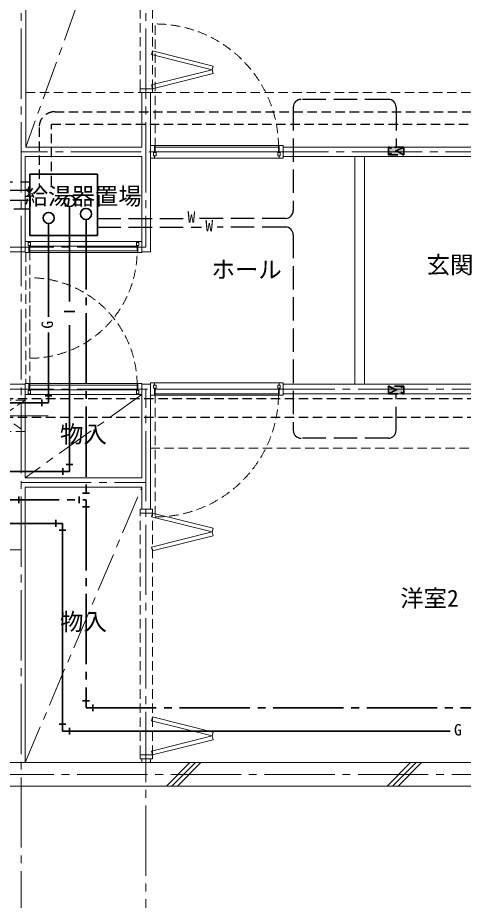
# Model space of a CAD drawing. Units: millimetres at full size, sheet at 1:50; details may follow other scales. Extents: x -9674 to 9699, y -6794 to 6791.
# Drawn here: x 1966 to 4822, y -3400 to 2258 of the extents above; entities that cross this region are included whole.
import ezdxf
from ezdxf.enums import TextEntityAlignment as Align

# ---------------------------------------------------------------- set-up
doc = ezdxf.new("R2010")
doc.units = ezdxf.units.MM
doc.header["$LTSCALE"] = 50
for name, pattern in [('CHAIN1', [8, 5, -1, 1, -1]), ('CHAIN2', [12, 9, -1, 1, -1]), ('DASHED1', [1.8, 1.2, -0.6]), ('DASHED3', [4, 3, -1])]:
    doc.linetypes.add(name, pattern=pattern)
for name, color, linetype, lineweight in [('1-0_芯', 134, 'CHAIN2', 9), ('1-1_躯体', 134, 'Continuous', 9), ('1-2_間仕切', 134, 'Continuous', 9), ('1-3_建具', 134, 'Continuous', 9), ('1-5_設備', 134, 'Continuous', 9), ('1-7_その他', 134, 'DASHED1', 9), ('1-8_ハッチ', 134, 'Continuous', 9), ('1-C_梁', 134, 'DASHED1', 9), ('2-2', 5, 'DASHED3', 25), ('2-3_建具', 4, 'Continuous', 35), ('2-9_金物', 1, 'CHAIN2', 35), ('2-A_文字', 6, 'Continuous', 35), ('2-B_寸法', 4, 'Continuous', 35), ('2-C', 2, 'DASHED1', 25)]:
    doc.layers.add(name, color=color, linetype=linetype, lineweight=lineweight)
doc.layers.add('1-A_文字', color=134, linetype='Continuous')
doc.styles.add('ＭＳ ゴシック', font='')
doc.styles.get('ＭＳ ゴシック').set_extended_font_data('MS Gothic')

msp = doc.modelspace()

# ---------------------------------------------------------------- linework, layer by layer
at = {"layer": '1-0_芯'}
for p, q in [((1987.5, 4587.68), (1987.5, -3842.32)), ((2787.5, 4587.68), (2787.5, 787.68)), ((8157.5, 1397.68), (1987.5, 1397.68)), ((-8452.5, 787.68), (2787.5, 787.68)), ((-8452.5, -122.32), (8157.5, -122.32)), ((2787.5, -3842.32), (2787.5, -122.32)), ((1987.5, -722.32), (2787.5, -722.32)), ((87.5, -1152.32), (1987.5, -1152.32)), ((-8452.5, -2592.32), (8157.5, -2592.32))]:
    msp.add_line(p, q, dxfattribs=at)
at = {"layer": '1-1_躯体'}
for p, q in [((6047.5, -2517.32), (-6652.5, -2517.32)), ((6047.5, -2667.32), (-6652.5, -2667.32))]:
    msp.add_line(p, q, dxfattribs=at)
at = {"layer": '1-2_間仕切'}
for p, q in [((2017.5, 3512.68), (2017.5, 1427.68)), ((2761.5, 1427.68), (2761.5, 1777.68)), ((2817.5, 1777.68), (2817.5, 1427.68)), ((2017.5, 1427.68), (2761.5, 1427.68)), ((5192.5, 1428.68), (3667.5, 1428.68)), ((2013.5, 1367.68), (2761.5, 1367.68)), ((2013.5, 1367.68), (2013.5, 757.68)), ((2761.5, 1367.68), (2761.5, 757.68)), ((2817.5, 1367.68), (2817.5, 757.68)), ((5192.5, 1367.68), (3667.5, 1367.68)), ((1057.5, 757.68), (2013.5, 757.68)), ((2761.5, 757.68), (2817.5, 757.68)), ((2013.5, -92.32), (187.5, -92.32)), ((2817.5, -92.32), (2761.5, -92.32)), ((5192.5, -92.32), (3667.5, -92.32)), ((2013.5, -157.32), (2013.5, -692.32)), ((2817.5, -153.32), (2817.5, -892.32)), ((5192.5, -153.32), (3667.5, -153.32)), ((2013.5, -752.32), (2761.5, -752.32)), ((2013.5, -752.32), (2013.5, -2517.32)), ((2761.5, -892.32), (2761.5, -752.32)), ((2761.5, -2517.32), (2761.5, -2492.32)), ((2817.5, -2492.32), (2817.5, -2517.32))]:
    msp.add_line(p, q, dxfattribs=at)
msp.add_lwpolyline([(2013.5, -692.32), (2761.5, -692.32), (2761.5, -152.32)], dxfattribs=at)
at = {"layer": '1-3_建具', "linetype": 'DASHED1'}
for p, q in [((2750, 1802.68), (2750, 3352.68)), ((2830, 1802.68), (2830, 3352.68)), ((2847.5, 1427.68), (2847.5, 2217.68)), ((2043.5, 762.68), (2043.5, 74.68)), ((2043.5, -97.32), (2043.5, 590.68)), ((2847.5, -152.32), (2847.5, -942.32)), ((2750, -2467.32), (2750, -917.32)), ((2830, -2467.32), (2830, -917.32))]:
    msp.add_line(p, q, dxfattribs=at)
at = {"layer": '1-3_建具'}
for p, q in [((2823.94, 2020.97), (2830, 2045.22)), ((3218.06, 1948.21), (2830, 2045.22)), ((2823.94, 2020.97), (3211.99, 1923.95)), ((3211.99, 1923.95), (3218.06, 1948.21)), ((2823.94, 1826.94), (2830, 1802.68)), ((2830, 1777.68), (2750, 1777.68)), ((2830, 1802.68), (2830, 1777.68)), ((2817.5, 1437.68), (2817.5, 1357.68)), ((2817.5, 1437.68), (2842.5, 1437.68)), ((2847.5, 1397.68), (2847.5, 1427.68)), ((2847.5, 1427.68), (3637.5, 1427.68)), ((3637.5, 1427.68), (3637.5, 1397.68)), ((3642.5, 1392.68), (3642.5, 1437.68)), ((2837.5, 1392.68), (2852.5, 1392.68)), ((2837.5, 1372.68), (2837.5, 1392.68)), ((2852.5, 1372.68), (2837.5, 1372.68)), ((2842.5, 1372.68), (2842.5, 1357.68)), ((3637.5, 1397.68), (2847.5, 1397.68)), ((2852.5, 1392.68), (2852.5, 1372.68)), ((3632.5, 1392.68), (3632.5, 1372.68)), ((3647.5, 1392.68), (3632.5, 1392.68)), ((3647.5, 1372.68), (3632.5, 1372.68)), ((3642.5, 1372.68), (3642.5, 1357.68)), ((3647.5, 1392.68), (3647.5, 1372.68)), ((2817.5, 1357.68), (2842.5, 1357.68)), ((3642.5, 1357.68), (2842.5, 1357.68)), ((3642.5, 1357.68), (3667.5, 1357.68)), ((2033.5, 817.68), (2048.5, 817.68)), ((2033.5, 797.68), (2033.5, 817.68)), ((2033.5, 797.68), (2048.5, 797.68)), ((2038.5, 822.68), (2038.5, 817.68)), ((2038.5, 822.68), (2736.5, 822.68)), ((2038.5, 797.68), (2038.5, 752.68)), ((2043.5, 762.68), (2043.5, 792.68)), ((2731.5, 792.68), (2043.5, 792.68)), ((2048.5, 797.68), (2048.5, 817.68)), ((2726.5, 797.68), (2726.5, 817.68)), ((2741.5, 817.68), (2726.5, 817.68)), ((2741.5, 797.68), (2726.5, 797.68)), ((2731.5, 762.68), (2731.5, 792.68)), ((2736.5, 822.68), (2736.5, 817.68)), ((2736.5, 822.68), (2761.5, 822.68)), ((2736.5, 797.68), (2736.5, 752.68)), ((2741.5, 797.68), (2741.5, 817.68)), ((2038.5, 752.68), (2013.5, 752.68)), ((2736.5, 752.68), (2038.5, 752.68)), ((2043.5, 762.68), (2731.5, 762.68)), ((2736.5, 752.68), (2761.5, 752.68)), ((2761.5, 762.68), (2761.5, 752.68)), ((2038.5, -87.32), (2013.5, -87.32)), ((2038.5, -132.32), (2038.5, -87.32)), ((2736.5, -87.32), (2038.5, -87.32)), ((2043.5, -97.32), (2043.5, -127.32)), ((2043.5, -97.32), (2731.5, -97.32)), ((2731.5, -97.32), (2731.5, -127.32)), ((2736.5, -87.32), (2761.5, -87.32)), ((2736.5, -132.32), (2736.5, -87.32)), ((2817.5, -162.32), (2817.5, -82.32)), ((2817.5, -82.32), (2842.5, -82.32)), ((2852.5, -97.32), (2837.5, -97.32)), ((2837.5, -97.32), (2837.5, -117.32)), ((2842.5, -97.32), (2842.5, -82.32)), ((3642.5, -82.32), (2842.5, -82.32)), ((2852.5, -117.32), (2852.5, -97.32)), ((3632.5, -117.32), (3632.5, -97.32)), ((3647.5, -97.32), (3632.5, -97.32)), ((3642.5, -82.32), (3667.5, -82.32)), ((3642.5, -97.32), (3642.5, -82.32)), ((3647.5, -117.32), (3647.5, -97.32)), ((2033.5, -132.32), (2033.5, -152.32)), ((2033.5, -132.32), (2048.5, -132.32)), ((2033.5, -152.32), (2048.5, -152.32)), ((2038.5, -157.32), (2038.5, -152.32)), ((2038.5, -157.32), (2736.5, -157.32)), ((2731.5, -127.32), (2043.5, -127.32)), ((2048.5, -132.32), (2048.5, -152.32)), ((2726.5, -132.32), (2726.5, -152.32)), ((2741.5, -132.32), (2726.5, -132.32)), ((2741.5, -152.32), (2726.5, -152.32)), ((2736.5, -157.32), (2736.5, -152.32)), ((2741.5, -132.32), (2741.5, -152.32)), ((2817.5, -162.32), (2842.5, -162.32)), ((2837.5, -117.32), (2852.5, -117.32)), ((2847.5, -122.32), (2847.5, -152.32)), ((3637.5, -122.32), (2847.5, -122.32)), ((2847.5, -152.32), (3637.5, -152.32)), ((3647.5, -117.32), (3632.5, -117.32)), ((3637.5, -152.32), (3637.5, -122.32)), ((3642.5, -117.32), (3642.5, -162.32)), ((2750, -892.32), (2750, -917.32)), ((2830, -892.32), (2750, -892.32)), ((2830, -892.32), (2830, -917.32)), ((2830, -917.32), (2750, -917.32)), ((2823.94, -941.57), (2830, -917.32)), ((2823.94, -1135.6), (3211.99, -1038.58)), ((3218.06, -1062.84), (2830, -1159.85)), ((3211.99, -1038.58), (3218.06, -1062.84)), ((2823.94, -1135.6), (2830, -1159.85)), ((2823.94, -2249.03), (2830, -2224.78)), ((2823.94, -2249.03), (3211.99, -2346.05)), ((3218.06, -2321.79), (2830, -2224.78)), ((3211.99, -2346.05), (3218.06, -2321.79)), ((2823.94, -2443.06), (2830, -2467.32)), ((2830, -2467.32), (2830, -2492.32)), ((2830, -2492.32), (2750, -2492.32))]:
    msp.add_line(p, q, dxfattribs=at)
for points in [[(2823.94, 1826.94), (3211.99, 1923.95), (3218.06, 1899.7), (2830, 1802.68)], [(2830, 1802.68), (2750, 1802.68), (2750, 1777.68)], [(2842.5, 1392.68), (2842.5, 1437.68), (3642.5, 1437.68)], [(3642.5, 1437.68), (3667.5, 1437.68), (3667.5, 1357.68)], [(2038.5, 822.68), (2013.5, 822.68), (2013.5, 752.68)], [(2038.5, -157.32), (2013.5, -157.32), (2013.5, -87.32)], [(2736.5, -157.32), (2761.5, -157.32), (2761.5, -87.32)], [(3642.5, -162.32), (3667.5, -162.32), (3667.5, -82.32)], [(2842.5, -117.32), (2842.5, -162.32), (3642.5, -162.32)], [(2823.94, -941.57), (3211.99, -1038.58), (3218.06, -1014.33), (2830, -917.32)], [(2823.94, -2443.06), (3211.99, -2346.05), (3218.06, -2370.3), (2830, -2467.32)], [(2830, -2467.32), (2750, -2467.32), (2750, -2492.32)]]:
    msp.add_lwpolyline(points, dxfattribs=at)
at = {"layer": '1-3_建具', "linetype": 'DASHED1'}
for centre, radius, start, end in [((2847.5, 1427.68), 790, 0, 90), ((2043.5, 762.68), 688, 270, 0), ((2043.5, -97.32), 688, 0, 90), ((2847.5, -152.32), 790, 270, 0)]:
    msp.add_arc(centre, radius, start, end, dxfattribs=at)
at = {"layer": '1-5_設備'}
for p, q in [((4127.5, 1367.68), (4127.5, -92.32)), ((4187.5, 1367.68), (4187.5, -92.32))]:
    msp.add_line(p, q, dxfattribs=at)
at = {"layer": '1-7_その他', "linetype": 'CHAIN1'}
for p, q in [((2757.5, 3477.68), (2017.5, 1427.68)), ((2761.5, -157.32), (2013.5, -692.32)), ((2162.5, -294.72), (1547.5, -294.72)), ((2013.5, -2517.32), (2761.5, -752.32))]:
    msp.add_line(p, q, dxfattribs=at)
at = {"layer": '1-7_その他'}
for p, q in [((2013.5, -194.72), (1717.5, -194.72)), ((1717.5, -194.72), (2013.5, -394.72)), ((2013.5, -194.72), (1717.5, -394.72)), ((2013.5, -394.72), (1717.5, -394.72))]:
    msp.add_line(p, q, dxfattribs=at)
at = {"layer": '1-8_ハッチ'}
for p, q in [((2919.18, -2667.32), (3069.18, -2517.32)), ((2954.54, -2667.32), (3104.54, -2517.32)), ((2989.89, -2667.32), (3139.89, -2517.32)), ((4333.4, -2667.32), (4483.4, -2517.32)), ((4368.75, -2667.32), (4518.75, -2517.32)), ((4404.11, -2667.32), (4554.11, -2517.32))]:
    msp.add_line(p, q, dxfattribs=at)
at = {"layer": '1-C_梁'}
for p, q in [((2017.5, 1777.68), (6147.5, 1777.68)), ((2017.5, 752.68), (2017.5, -87.32)), ((2817.5, -502.32), (6152.9, -502.32))]:
    msp.add_line(p, q, dxfattribs=at)
at = {"layer": '2-2'}
for p, q in [((4341.35, 1734.38), (3782.09, 1734.38)), ((3732.09, 1684.38), (3732.09, 1021.09)), ((4391.35, 1684.38), (4391.35, 1428.68)), ((-16.76, 1206.52), (2044.55, 1206.52)), ((97.59, 1151.56), (2044.55, 1151.56)), ((1486.23, 1088.45), (2044.55, 1088.45)), ((1541.19, 1033.49), (2044.55, 1033.49)), ((2477.05, 971.09), (3029.37, 971.09)), ((3682.09, 971.09), (3129.37, 971.09)), ((2477.05, 916.14), (3143.72, 916.14)), ((3682.09, 916.14), (3243.72, 916.14)), ((3732.09, 866.14), (3732.09, -387.6)), ((4391.35, -387.6), (4391.35, -153.32)), ((4341.35, -437.6), (3782.09, -437.6))]:
    msp.add_line(p, q, dxfattribs=at)
at = {"layer": '2-2', "color": 4, "linetype": 'DASHED1', "lineweight": 35}
for p, q in [((4441.35, 1428.68), (4341.35, 1378.68)), ((4441.35, 1378.68), (4341.35, 1428.68)), ((4341.35, 1378.68), (4341.35, 1428.68)), ((4441.35, 1428.68), (4341.35, 1428.68)), ((4441.35, 1378.68), (4441.35, 1428.68)), ((4341.35, 1378.68), (4441.35, 1378.68)), ((4341.35, -153.32), (4441.35, -103.32)), ((4341.35, -103.32), (4441.35, -153.32)), ((4441.35, -103.32), (4341.35, -103.32)), ((4341.35, -103.32), (4341.35, -153.32)), ((4441.35, -103.32), (4441.35, -153.32)), ((4341.35, -153.32), (4441.35, -153.32))]:
    msp.add_line(p, q, dxfattribs=at)
at = {"layer": '2-2', "linetype": 'Continuous'}
for centre, start, end in [((3782.09, 1684.38), 90, 180), ((4341.35, 1684.38), 0, 90), ((3682.09, 1021.09), 270, 0), ((3682.09, 866.14), 0, 90), ((3782.09, -387.6), 180, 270), ((4341.35, -387.6), 270, 0)]:
    msp.add_arc(centre, 50, start, end, dxfattribs=at)
at = {"layer": '2-2', "color": 150}
for points in [[(4441.35, 1378.68), (4341.35, 1378.68), (4441.35, 1428.68), (4341.35, 1428.68)], [(4341.35, -103.32), (4441.35, -103.32), (4341.35, -153.32), (4441.35, -153.32)]]:
    msp.add_solid(points, dxfattribs=at)
at = {"layer": '2-3_建具'}
for p, q in [((2164.31, 339.56), (2164.31, 938.81)), ((2164.31, -210.23), (2164.31, 239.56)), ((2185.91, -165.93), (2142.71, -165.93)), ((2164.31, -210.23), (1523.02, -210.23)), ((2120.02, -231.83), (2120.02, -188.63)), ((2209.78, -961.88), (2209.78, -1005.08)), ((875.3, -983.48), (2254.08, -983.48)), ((2254.08, -983.48), (2254.08, -2315.44)), ((2232.48, -1027.77), (2275.68, -1027.77)), ((2232.48, -2271.14), (2275.68, -2271.14)), ((2254.08, -2315.44), (4736.95, -2315.44)), ((2298.37, -2337.04), (2298.37, -2293.84))]:
    msp.add_line(p, q, dxfattribs=at)
msp.add_circle((2164.31, 974.31), 35.49, dxfattribs=at)
at = {"layer": '2-9_金物'}
for p, q in [((2404.08, 964.57), (2404.08, -2165.44)), ((2382.48, -789.18), (2425.68, -789.18)), ((-617.43, -833.48), (2404.08, -833.48)), ((1974.48, -811.88), (1974.48, -855.08)), ((2359.78, -811.88), (2359.78, -855.08)), ((2382.48, -877.77), (2425.68, -877.77)), ((2382.48, -2121.14), (2425.68, -2121.14)), ((2448.37, -2187.04), (2448.37, -2143.84)), ((2404.08, -2165.44), (6594.78, -2165.44))]:
    msp.add_line(p, q, dxfattribs=at)
at = {"layer": '2-9_金物', "linetype": 'Continuous'}
msp.add_circle((2404.08, 1000.07), 35.49, dxfattribs=at)
at = {"layer": '2-A_文字'}
for p, q in [((2298.97, 439.31), (2298.97, 1047.15)), ((2333.39, 374.8), (2264.56, 374.8)), ((2298.97, -650.46), (2298.97, 286.9)), ((2320.57, -606.17), (2277.37, -606.17)), ((2298.97, -650.46), (1476.05, -650.46)), ((2254.68, -672.06), (2254.68, -628.86))]:
    msp.add_line(p, q, dxfattribs=at)
msp.add_circle((2298.97, 1082.65), 35.49, dxfattribs=at)
at = {"layer": '2-B_寸法'}
for p, q in [((2044.55, 1255.6), (2477.05, 1255.6)), ((2044.55, 862.44), (2044.55, 1255.6)), ((2477.05, 1255.6), (2477.05, 862.44)), ((2477.05, 862.44), (2044.55, 862.44))]:
    msp.add_line(p, q, dxfattribs=at)
at = {"layer": '2-C'}
for p, q in [((2203.37, 1654.66), (6147.5, 1654.66)), ((2103.37, 1554.66), (2103.37, 1183.56)), ((2183.37, 1183.56), (2183.37, 1574.66)), ((2183.37, 1574.66), (6147.5, 1574.66)), ((6437.5, -184.32), (1067.78, -184.32)), ((6437.5, -304.32), (1067.78, -304.32))]:
    msp.add_line(p, q, dxfattribs=at)
msp.add_arc((2203.37, 1554.66), 100, 90, 180, dxfattribs=at)

# ---------------------------------------------------------------- texts
at = {"layer": '1-A_文字', "style": 'ＭＳ ゴシック'}
for s, p in [('給湯器置場', (2010.7, 1025.97)), ('玄関', (4586.79, 585.62)), ('ホール', (3208.15, 555.57)), ('物入', (2237.5, -499.82)), ('洋室2', (4417.47, -1551.59)), ('物入', (2237.5, -1702.32))]:
    msp.add_text(s, height=110, dxfattribs=at).set_placement(p, align=Align.BOTTOM_LEFT)
at = {"layer": '2-2', "color": 7, "style": 'ＭＳ ゴシック'}
for p in [(3054.37, 921.09), (3168.72, 866.14)]:
    msp.add_text('W', height=73.31, dxfattribs=at).set_placement(p, align=Align.BOTTOM_LEFT)
at = {"layer": '2-3_建具', "color": 7, "style": 'ＭＳ ゴシック'}
msp.add_text('G', height=73.31, rotation=90, dxfattribs=at).set_placement((2214.31, 264.56), align=Align.BOTTOM_LEFT)
msp.add_text('G', height=73.31, dxfattribs=at).set_placement((4761.95, -2365.44), align=Align.BOTTOM_LEFT)

doc.saveas('drawing.dxf')
